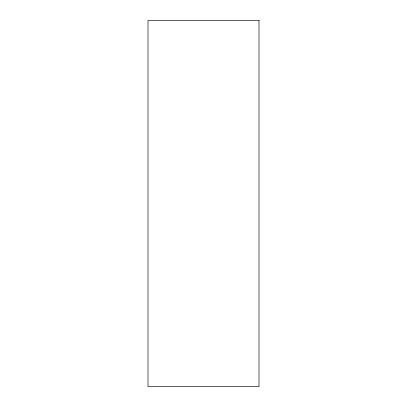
<?xml version="1.0" encoding="UTF-8"?>
<svg xmlns="http://www.w3.org/2000/svg" width="407" height="407" viewBox="0 0 407 407"><rect width="100%" height="100%" fill="white"/><g stroke="black" fill="none" stroke-linecap="round" stroke-linejoin="round"><path stroke-width="0.61" d="M259 20.35L148 20.35L148 386.65L259 386.65L259 20.35"/></g></svg>
